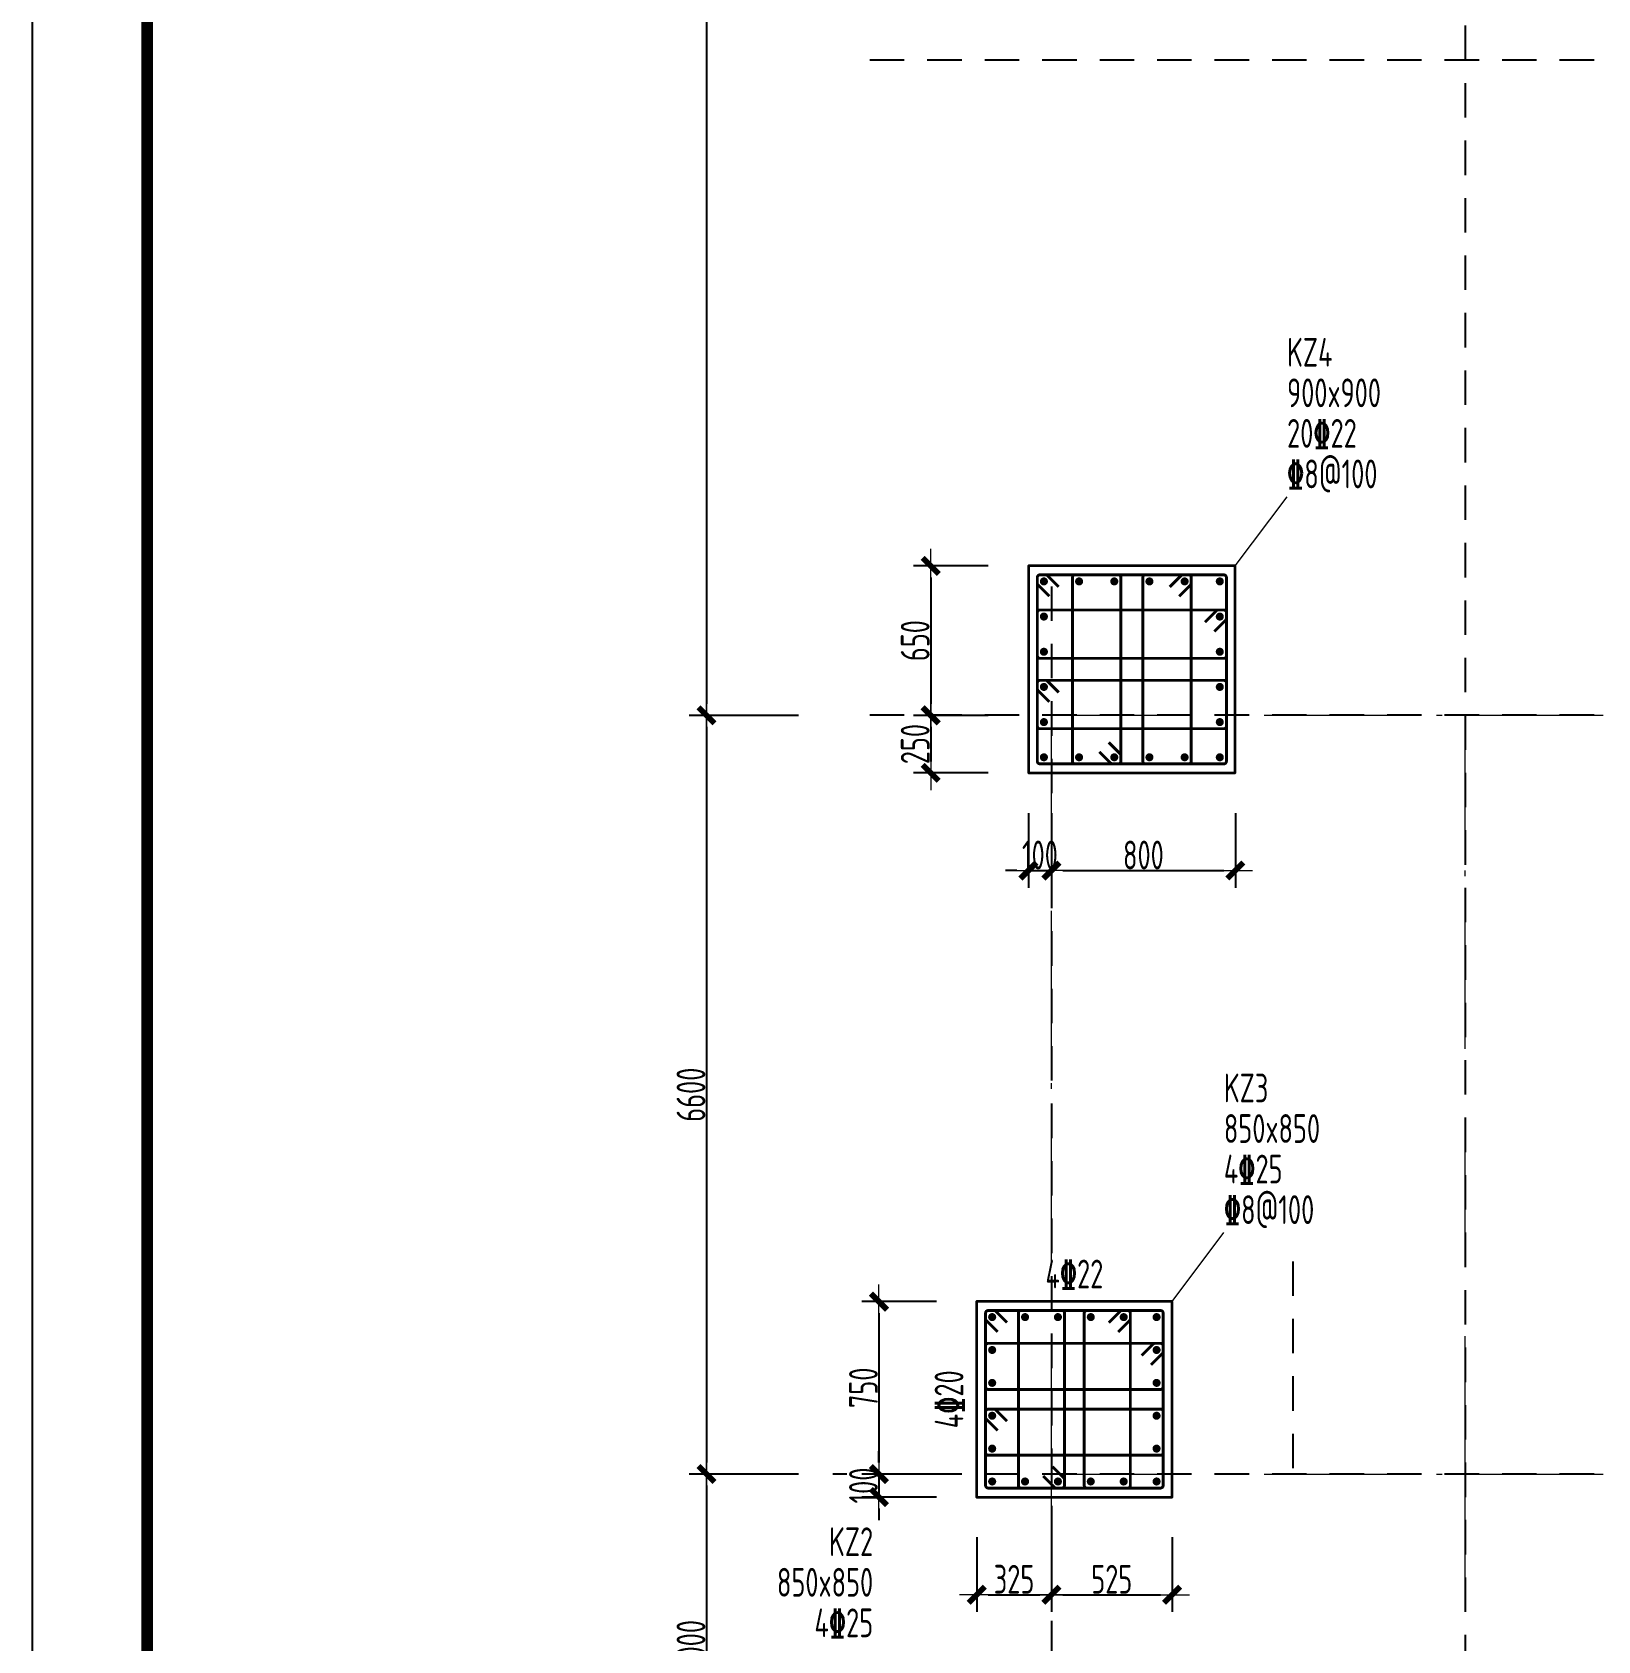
# Model space of a CAD drawing. Header units: millimetres. Extents: x 539196 to 807275, y 431843 to 1156631.
# Drawn here: x 603403 to 617021, y 712608 to 726602 of the extents above; entities that cross this region are included whole.
import ezdxf
from ezdxf.enums import TextEntityAlignment as Align

# ---------------------------------------------------------------- set-up
doc = ezdxf.new("R2010")
doc.units = ezdxf.units.MM
doc.header["$MEASUREMENT"] = 0
for name, pattern in [('DOTE', [2.42, 2, -0.2, 0.02, -0.2]), ('点划线', [1850, 1200, -300, 50, -300]), ('虚线', [500, 300, -200])]:
    doc.linetypes.add(name, pattern=pattern)
doc.layers.add('DOTE', color=1, linetype='DOTE')
doc.layers.add('PUB_TITLE', color=4, linetype='Continuous')
for name, color, linetype, lineweight in [('柱原位标注', 7, 'Continuous', 18), ('柱尺寸标注', 3, 'Continuous', 18), ('柱标注引线', 2, 'Continuous', 18), ('柱箍筋', 1, 'Continuous', 25), ('柱纵筋', 1, 'Continuous', 70), ('柱集中标注', 2, 'Continuous', 18), ('砼柱', 2, 'Continuous', 35), ('网格', 9, '点划线', 18), ('轴线标注', 3, 'Continuous', 18)]:
    doc.layers.add(name, color=color, linetype=linetype, lineweight=lineweight)
doc.styles.add('样式 1_yjk_yjk', font='yjkeng.shx', dxfattribs={"width": 0.7, "bigfont": 'yjkchn.shx'})
doc.dimstyles.new('盈建科结构_yjk_yjk', dxfattribs={"dimscale": 100, "dimtxt": 2.5, "dimasz": 1, "dimexe": 1.5, "dimexo": 0.625, "dimgap": 0.1, "dimtad": 1, "dimdec": 0, "dimrnd": 1, "dimzin": 0, "dimdsep": 46, "dimtxsty": '样式 1_yjk_yjk', "dimblk": '_yjkbk', "dimblk1": 'ARCHTICK', "dimblk2": 'ARCHTICK', "dimcen": 0.09, "dimadec": 0, "dimazin": 0, "dimtfac": 1, "dimtdec": 4, "dimtix": 1, "dimtmove": 2, "dimatfit": 3, "dimfxl": 0, "dimtolj": 1, "dimtzin": 0, "dimarcsym": 0})

# ---------------------------------------------------------------- blocks, each defined once
blk = doc.blocks.new('_yjkbk')
blk.add_line((-1, 0), (1.5, 0))
blk.add_lwpolyline([(-0.7, -0.7, 0.5, 0.5, 0), (0.7, 0.7, 0.5, 0.5, 0)], format="xyseb")
blk = doc.blocks.new('*D942')
at = {"layer": 'Defpoints', "color": 0}
for p in [(612068, 720159), (612268, 720159), (612268, 719309)]:
    blk.add_point(p, dxfattribs=at)
at = {"layer": '柱尺寸标注', "color": 0, "lineweight": -2}
for p, q in [((612068, 719809), (612068, 719159)), ((612268, 719809), (612268, 719159)), ((611968, 719309), (611868, 719309)), ((612068, 719309), (612268, 719309)), ((612368, 719309), (612468, 719309))]:
    blk.add_line(p, q, dxfattribs=at)
at = {"layer": '柱尺寸标注', "color": 0, "lineweight": -2, "xscale": 100, "yscale": 100, "zscale": 100}
blk.add_blockref('_yjkbk', (612068, 719309), dxfattribs=at)
at = {"layer": '柱尺寸标注', "color": 0, "lineweight": -2, "xscale": 100, "yscale": 100, "zscale": 100, "rotation": 180}
blk.add_blockref('_yjkbk', (612268, 719309), dxfattribs=at)
at = {"layer": '柱尺寸标注', "color": 0, "insert": (612168, 719444), "char_height": 250, "attachment_point": 5, "style": '样式 1_yjk_yjk'}
blk.add_mtext('\\A1;100', dxfattribs=at)
blk = doc.blocks.new('_ARCHTICK')
at = {"color": 0, "linetype": 'ByBlock', "const_width": 0.15}
blk.add_lwpolyline([(-0.5, -0.5), (0.5, 0.5)], dxfattribs=at)
blk = doc.blocks.new('*D943')
at = {"layer": 'Defpoints', "color": 0}
for p in [(612268, 720159), (613868, 720159), (613868, 719309)]:
    blk.add_point(p, dxfattribs=at)
at = {"layer": '柱尺寸标注', "color": 0, "lineweight": -2}
for p, q in [((612268, 719809), (612268, 719159)), ((613868, 719809), (613868, 719159)), ((612368, 719309), (613768, 719309))]:
    blk.add_line(p, q, dxfattribs=at)
at = {"layer": '柱尺寸标注', "color": 0, "lineweight": -2, "xscale": 100, "yscale": 100, "zscale": 100, "rotation": 180}
blk.add_blockref('_yjkbk', (612268, 719309), dxfattribs=at)
at = {"layer": '柱尺寸标注', "color": 0, "lineweight": -2, "xscale": 100, "yscale": 100, "zscale": 100}
blk.add_blockref('_yjkbk', (613868, 719309), dxfattribs=at)
at = {"layer": '柱尺寸标注', "color": 0, "insert": (613068, 719444), "char_height": 250, "attachment_point": 5, "style": '样式 1_yjk_yjk'}
blk.add_mtext('\\A1;800', dxfattribs=at)
blk = doc.blocks.new('*D944')
at = {"layer": 'Defpoints', "color": 0}
for p in [(612068, 721959), (611218, 720659), (612068, 720659)]:
    blk.add_point(p, dxfattribs=at)
at = {"layer": '柱尺寸标注', "color": 0, "lineweight": -2}
for p, q in [((611718, 721959), (611068, 721959)), ((611218, 721859), (611218, 720759)), ((611718, 720659), (611068, 720659))]:
    blk.add_line(p, q, dxfattribs=at)
at = {"layer": '柱尺寸标注', "color": 0, "lineweight": -2, "xscale": 100, "yscale": 100, "zscale": 100}
for p, rotation in [((611218, 721959), 90), ((611218, 720659), 270)]:
    blk.add_blockref('_yjkbk', p, dxfattribs=dict(at, rotation=rotation))
at = {"layer": '柱尺寸标注', "color": 0, "insert": (611083, 721309), "char_height": 250, "attachment_point": 5, "rotation": 90, "style": '样式 1_yjk_yjk'}
blk.add_mtext('\\A1;650', dxfattribs=at)
blk = doc.blocks.new('*D945')
at = {"layer": 'Defpoints', "color": 0}
for p in [(612068, 720659), (611218, 720159), (612068, 720159)]:
    blk.add_point(p, dxfattribs=at)
at = {"layer": '柱尺寸标注', "color": 0, "lineweight": -2}
for p, q in [((611718, 720659), (611068, 720659)), ((611218, 720559), (611218, 720259)), ((611718, 720159), (611068, 720159))]:
    blk.add_line(p, q, dxfattribs=at)
at = {"layer": '柱尺寸标注', "color": 0, "lineweight": -2, "xscale": 100, "yscale": 100, "zscale": 100}
for p, rotation in [((611218, 720659), 90), ((611218, 720159), 270)]:
    blk.add_blockref('_yjkbk', p, dxfattribs=dict(at, rotation=rotation))
at = {"layer": '柱尺寸标注', "color": 0, "insert": (611083, 720409), "char_height": 250, "attachment_point": 5, "rotation": 90, "style": '样式 1_yjk_yjk'}
blk.add_mtext('\\A1;250', dxfattribs=at)
blk = doc.blocks.new('*D946')
at = {"layer": 'Defpoints', "color": 0}
for p in [(611618, 713859), (612268, 713859), (612268, 713009)]:
    blk.add_point(p, dxfattribs=at)
at = {"layer": '柱尺寸标注', "color": 0, "lineweight": -2}
for p, q in [((611618, 713509), (611618, 712859)), ((612268, 713509), (612268, 712859)), ((611718, 713009), (612168, 713009))]:
    blk.add_line(p, q, dxfattribs=at)
at = {"layer": '柱尺寸标注', "color": 0, "lineweight": -2, "xscale": 100, "yscale": 100, "zscale": 100, "rotation": 180}
blk.add_blockref('_yjkbk', (611618, 713009), dxfattribs=at)
at = {"layer": '柱尺寸标注', "color": 0, "lineweight": -2, "xscale": 100, "yscale": 100, "zscale": 100}
blk.add_blockref('_yjkbk', (612268, 713009), dxfattribs=at)
at = {"layer": '柱尺寸标注', "color": 0, "insert": (611943, 713144), "char_height": 250, "attachment_point": 5, "style": '样式 1_yjk_yjk'}
blk.add_mtext('\\A1;325', dxfattribs=at)
blk = doc.blocks.new('*D947')
at = {"layer": 'Defpoints', "color": 0}
for p in [(612268, 713859), (613318, 713859), (613318, 713009)]:
    blk.add_point(p, dxfattribs=at)
at = {"layer": '柱尺寸标注', "color": 0, "lineweight": -2}
for p, q in [((612268, 713509), (612268, 712859)), ((613318, 713509), (613318, 712859)), ((612368, 713009), (613218, 713009))]:
    blk.add_line(p, q, dxfattribs=at)
at = {"layer": '柱尺寸标注', "color": 0, "lineweight": -2, "xscale": 100, "yscale": 100, "zscale": 100, "rotation": 180}
blk.add_blockref('_yjkbk', (612268, 713009), dxfattribs=at)
at = {"layer": '柱尺寸标注', "color": 0, "lineweight": -2, "xscale": 100, "yscale": 100, "zscale": 100}
blk.add_blockref('_yjkbk', (613318, 713009), dxfattribs=at)
at = {"layer": '柱尺寸标注', "color": 0, "insert": (612793, 713144), "char_height": 250, "attachment_point": 5, "style": '样式 1_yjk_yjk'}
blk.add_mtext('\\A1;525', dxfattribs=at)
blk = doc.blocks.new('*D948')
at = {"layer": 'Defpoints', "color": 0}
for p in [(611618, 715559), (610768, 714059), (611618, 714059)]:
    blk.add_point(p, dxfattribs=at)
at = {"layer": '柱尺寸标注', "color": 0, "lineweight": -2}
for p, q in [((611268, 715559), (610618, 715559)), ((610768, 715459), (610768, 714159)), ((611268, 714059), (610618, 714059))]:
    blk.add_line(p, q, dxfattribs=at)
at = {"layer": '柱尺寸标注', "color": 0, "lineweight": -2, "xscale": 100, "yscale": 100, "zscale": 100}
for p, rotation in [((610768, 715559), 90), ((610768, 714059), 270)]:
    blk.add_blockref('_yjkbk', p, dxfattribs=dict(at, rotation=rotation))
at = {"layer": '柱尺寸标注', "color": 0, "insert": (610633, 714809), "char_height": 250, "attachment_point": 5, "rotation": 90, "style": '样式 1_yjk_yjk'}
blk.add_mtext('\\A1;750', dxfattribs=at)
blk = doc.blocks.new('*D949')
at = {"layer": 'Defpoints', "color": 0}
for p in [(611618, 714059), (610768, 713859), (611618, 713859)]:
    blk.add_point(p, dxfattribs=at)
at = {"layer": '柱尺寸标注', "color": 0, "lineweight": -2}
for p, q in [((610768, 714159), (610768, 714259)), ((611268, 714059), (610618, 714059)), ((610768, 714059), (610768, 713859)), ((611268, 713859), (610618, 713859)), ((610768, 713759), (610768, 713659))]:
    blk.add_line(p, q, dxfattribs=at)
at = {"layer": '柱尺寸标注', "color": 0, "lineweight": -2, "xscale": 100, "yscale": 100, "zscale": 100}
for p, rotation in [((610768, 714059), 270), ((610768, 713859), 90)]:
    blk.add_blockref('_yjkbk', p, dxfattribs=dict(at, rotation=rotation))
at = {"layer": '柱尺寸标注', "color": 0, "insert": (610633, 713959), "char_height": 250, "attachment_point": 5, "rotation": 90, "style": '样式 1_yjk_yjk'}
blk.add_mtext('\\A1;100', dxfattribs=at)
blk = doc.blocks.new('*D1040')
at = {"layer": 'Defpoints', "color": 0}
for p in [(612268, 741659), (609268, 720659), (612268, 720659)]:
    blk.add_point(p, dxfattribs=at)
at = {"layer": '轴线标注', "color": 0, "lineweight": -2}
for p, q in [((610068, 741659), (609118, 741659)), ((609268, 741559), (609268, 720759)), ((610068, 720659), (609118, 720659))]:
    blk.add_line(p, q, dxfattribs=at)
at = {"layer": '轴线标注', "color": 0, "lineweight": -2, "xscale": 100, "yscale": 100, "zscale": 100}
for p, rotation in [((609268, 741659), 90), ((609268, 720659), 270)]:
    blk.add_blockref('_yjkbk', p, dxfattribs=dict(at, rotation=rotation))
at = {"layer": '轴线标注', "color": 0, "insert": (609133, 731159), "char_height": 250, "attachment_point": 5, "rotation": 90, "style": '样式 1_yjk_yjk'}
blk.add_mtext('\\A1;21000', dxfattribs=at)
blk = doc.blocks.new('*D1042')
at = {"layer": 'Defpoints', "color": 0}
for p in [(612268, 720659), (609268, 714059), (612268, 714059)]:
    blk.add_point(p, dxfattribs=at)
at = {"layer": '轴线标注', "color": 0, "lineweight": -2}
for p, q in [((610068, 720659), (609118, 720659)), ((609268, 720559), (609268, 714159)), ((610068, 714059), (609118, 714059))]:
    blk.add_line(p, q, dxfattribs=at)
at = {"layer": '轴线标注', "color": 0, "lineweight": -2, "xscale": 100, "yscale": 100, "zscale": 100}
for p, rotation in [((609268, 720659), 90), ((609268, 714059), 270)]:
    blk.add_blockref('_yjkbk', p, dxfattribs=dict(at, rotation=rotation))
at = {"layer": '轴线标注', "color": 0, "insert": (609133, 717359), "char_height": 250, "attachment_point": 5, "rotation": 90, "style": '样式 1_yjk_yjk'}
blk.add_mtext('\\A1;6600', dxfattribs=at)
blk = doc.blocks.new('*D1044')
at = {"layer": 'Defpoints', "color": 0}
for p in [(612268, 714059), (609268, 711059), (612268, 711059)]:
    blk.add_point(p, dxfattribs=at)
at = {"layer": '轴线标注', "color": 0, "lineweight": -2}
for p, q in [((610068, 714059), (609118, 714059)), ((609268, 713959), (609268, 711159)), ((610068, 711059), (609118, 711059))]:
    blk.add_line(p, q, dxfattribs=at)
at = {"layer": '轴线标注', "color": 0, "lineweight": -2, "xscale": 100, "yscale": 100, "zscale": 100}
for p, rotation in [((609268, 714059), 90), ((609268, 711059), 270)]:
    blk.add_blockref('_yjkbk', p, dxfattribs=dict(at, rotation=rotation))
at = {"layer": '轴线标注', "color": 0, "insert": (609133, 712559), "char_height": 250, "attachment_point": 5, "rotation": 90, "style": '样式 1_yjk_yjk'}
blk.add_mtext('\\A1;3000', dxfattribs=at)
blk = doc.blocks.new('jzzw')
at = {"layer": 'DOTE', "color": 1, "linetype": '虚线'}
for p, q in [((917386, 873149), (917386, 834829)), ((952506, 857849), (912186, 857849)), ((913786, 853271), (913786, 834829)), ((913786, 853271), (913786, 834829)), ((913786, 853271), (913786, 834829)), ((952506, 852149), (912186, 852149)), ((915886, 847399), (915886, 845549)), ((952506, 845549), (911886, 845549)), ((952506, 845549), (911886, 845549))]:
    blk.add_line(p, q, dxfattribs=at)

msp = doc.modelspace()

# ---------------------------------------------------------------- linework, layer by layer
at = {"layer": 'PUB_TITLE'}
msp.add_lwpolyline([(603402.6, 684143), (662802.6, 684143), (662802.6, 768243), (603402.6, 768243)], close=True, dxfattribs=at)
at = {"layer": 'PUB_TITLE', "const_width": 100}
msp.add_lwpolyline([(604402.6, 685143), (661802.6, 685143), (661802.6, 765743), (604402.6, 765743)], close=True, dxfattribs=at)
at = {"layer": '柱标注引线'}
for p, q in [((613867.6, 721959.2), (614317.6, 722559.2)), ((613317.6, 715559.2), (613767.6, 716159.2))]:
    msp.add_line(p, q, dxfattribs=at)
at = {"layer": '柱箍筋', "const_width": 25}
for points in [[(612331.6, 721776.5), (612233.4, 721874.8, 0.1989124), (612216.6, 721881.7), (612168.8, 721881.7, 0.4142136), (612145.1, 721858), (612145.1, 720260.5, 0.4142136), (612168.8, 720236.7), (613766.3, 720236.7, 0.4142136), (613790.1, 720260.5), (613790.1, 721858, 0.4142136), (613766.3, 721881.7), (612168.8, 721881.7, 0.4142136), (612145.1, 721858), (612145.1, 721810.2, 0.1989124), (612152, 721793.5), (612250.3, 721695.2)], [(612685.5, 720342), (612783.8, 720243.7, 0.1989124), (612800.6, 720236.7), (612848.3, 720236.7, 0.4142136), (612872.1, 720260.5), (612872.1, 721858, 0.4142136), (612848.3, 721881.7), (612474.8, 721881.7, 0.4142136), (612451.1, 721858), (612451.1, 720260.5, 0.4142136), (612474.8, 720236.7), (612848.3, 720236.7, 0.4142136), (612872.1, 720260.5), (612872.1, 720308.2, 0.1989124), (612865.1, 720325), (612766.9, 720423.3)], [(613297.5, 721776.5), (613395.8, 721874.8, -0.1989124), (613412.6, 721881.7), (613460.3, 721881.7, -0.4142136), (613484.1, 721858), (613484.1, 720260.5, -0.4142136), (613460.3, 720236.7), (613086.8, 720236.7, -0.4142136), (613063.1, 720260.5), (613063.1, 721858, -0.4142136), (613086.8, 721881.7), (613460.3, 721881.7, -0.4142136), (613484.1, 721858), (613484.1, 721810.2, -0.1989124), (613477.1, 721793.5), (613378.9, 721695.2)], [(613684.9, 721389.2), (613783.1, 721487.5, 0.1989124), (613790.1, 721504.2), (613790.1, 721552, 0.4142136), (613766.3, 721575.7), (612168.8, 721575.7, 0.4142136), (612145.1, 721552), (612145.1, 721178.5, 0.4142136), (612168.8, 721154.7), (613766.3, 721154.7, 0.4142136), (613790.1, 721178.5), (613790.1, 721552, 0.4142136), (613766.3, 721575.7), (613718.6, 721575.7, 0.1989124), (613701.8, 721568.8), (613603.5, 721470.5)], [(612250.3, 720777.2), (612152, 720875.5, -0.1989124), (612145.1, 720892.2), (612145.1, 720940, -0.4142136), (612168.8, 720963.7), (613766.3, 720963.7, -0.4142136), (613790.1, 720940), (613790.1, 720566.5, -0.4142136), (613766.3, 720542.7), (612168.8, 720542.7, -0.4142136), (612145.1, 720566.5), (612145.1, 720940, -0.4142136), (612168.8, 720963.7), (612216.6, 720963.7, -0.1989124), (612233.4, 720956.8), (612331.6, 720858.5)], [(611881.6, 715376.5), (611783.4, 715474.8, 0.1989124), (611766.6, 715481.7), (611718.8, 715481.7, 0.4142136), (611695.1, 715458), (611695.1, 713960.5, 0.4142136), (611718.8, 713936.7), (613216.3, 713936.7, 0.4142136), (613240.1, 713960.5), (613240.1, 715458, 0.4142136), (613216.3, 715481.7), (611718.8, 715481.7, 0.4142136), (611695.1, 715458), (611695.1, 715410.2, 0.1989124), (611702, 715393.5), (611800.3, 715295.2)], [(612195.5, 714042), (612293.8, 713943.7, 0.1989124), (612310.6, 713936.7), (612358.3, 713936.7, 0.4142136), (612382.1, 713960.5), (612382.1, 715458, 0.4142136), (612358.3, 715481.7), (612004.8, 715481.7, 0.4142136), (611981.1, 715458), (611981.1, 713960.5, 0.4142136), (612004.8, 713936.7), (612358.3, 713936.7, 0.4142136), (612382.1, 713960.5), (612382.1, 714008.2, 0.1989124), (612375.1, 714025), (612276.9, 714123.3)], [(612767.5, 715376.5), (612865.8, 715474.8, -0.1989124), (612882.6, 715481.7), (612930.3, 715481.7, -0.4142136), (612954.1, 715458), (612954.1, 713960.5, -0.4142136), (612930.3, 713936.7), (612576.8, 713936.7, -0.4142136), (612553.1, 713960.5), (612553.1, 715458, -0.4142136), (612576.8, 715481.7), (612930.3, 715481.7, -0.4142136), (612954.1, 715458), (612954.1, 715410.2, -0.1989124), (612947.1, 715393.5), (612848.9, 715295.2)], [(613134.9, 715009.2), (613233.1, 715107.5, 0.1989124), (613240.1, 715124.2), (613240.1, 715172, 0.4142136), (613216.3, 715195.7), (611718.8, 715195.7, 0.4142136), (611695.1, 715172), (611695.1, 714818.5, 0.4142136), (611718.8, 714794.7), (613216.3, 714794.7, 0.4142136), (613240.1, 714818.5), (613240.1, 715172, 0.4142136), (613216.3, 715195.7), (613168.6, 715195.7, 0.1989124), (613151.8, 715188.8), (613053.5, 715090.5)], [(611800.3, 714437.2), (611702, 714535.5, -0.1989124), (611695.1, 714552.2), (611695.1, 714600, -0.4142136), (611718.8, 714623.7), (613216.3, 714623.7, -0.4142136), (613240.1, 714600), (613240.1, 714246.5, -0.4142136), (613216.3, 714222.7), (611718.8, 714222.7, -0.4142136), (611695.1, 714246.5), (611695.1, 714600, -0.4142136), (611718.8, 714623.7), (611766.6, 714623.7, -0.1989124), (611783.4, 714616.8), (611881.6, 714518.5)]]:
    msp.add_lwpolyline(points, format="xyb", dxfattribs=at)
at = {"layer": '柱纵筋', "const_width": 35}
for points in [[(612220.1, 721824.2, 1), (612185.1, 721824.2, 1)], [(612526.1, 721824.2, 1), (612491.1, 721824.2, 1)], [(612832.1, 721824.2, 1), (612797.1, 721824.2, 1)], [(613138.1, 721824.2, 1), (613103.1, 721824.2, 1)], [(613444.1, 721824.2, 1), (613409.1, 721824.2, 1)], [(613750.1, 721824.2, 1), (613715.1, 721824.2, 1)], [(612220.1, 721518.2, 1), (612185.1, 721518.2, 1)], [(613750.1, 721518.2, 1), (613715.1, 721518.2, 1)], [(612220.1, 721212.2, 1), (612185.1, 721212.2, 1)], [(613750.1, 721212.2, 1), (613715.1, 721212.2, 1)], [(612220.1, 720906.2, 1), (612185.1, 720906.2, 1)], [(613750.1, 720906.2, 1), (613715.1, 720906.2, 1)], [(612220.1, 720600.2, 1), (612185.1, 720600.2, 1)], [(613750.1, 720600.2, 1), (613715.1, 720600.2, 1)], [(612220.1, 720294.2, 1), (612185.1, 720294.2, 1)], [(612526.1, 720294.2, 1), (612491.1, 720294.2, 1)], [(612832.1, 720294.2, 1), (612797.1, 720294.2, 1)], [(613138.1, 720294.2, 1), (613103.1, 720294.2, 1)], [(613444.1, 720294.2, 1), (613409.1, 720294.2, 1)], [(613750.1, 720294.2, 1), (613715.1, 720294.2, 1)], [(611770.1, 715424.2, 1), (611735.1, 715424.2, 1)], [(612056.1, 715424.2, 1), (612021.1, 715424.2, 1)], [(612342.1, 715424.2, 1), (612307.1, 715424.2, 1)], [(612628.1, 715424.2, 1), (612593.1, 715424.2, 1)], [(612914.1, 715424.2, 1), (612879.1, 715424.2, 1)], [(613200.1, 715424.2, 1), (613165.1, 715424.2, 1)], [(611770.1, 715138.2, 1), (611735.1, 715138.2, 1)], [(613200.1, 715138.2, 1), (613165.1, 715138.2, 1)], [(611770.1, 714852.2, 1), (611735.1, 714852.2, 1)], [(613200.1, 714852.2, 1), (613165.1, 714852.2, 1)], [(611770.1, 714566.2, 1), (611735.1, 714566.2, 1)], [(613200.1, 714566.2, 1), (613165.1, 714566.2, 1)], [(611770.1, 714280.2, 1), (611735.1, 714280.2, 1)], [(613200.1, 714280.2, 1), (613165.1, 714280.2, 1)], [(611770.1, 713994.2, 1), (611735.1, 713994.2, 1)], [(612056.1, 713994.2, 1), (612021.1, 713994.2, 1)], [(612342.1, 713994.2, 1), (612307.1, 713994.2, 1)], [(612628.1, 713994.2, 1), (612593.1, 713994.2, 1)], [(612914.1, 713994.2, 1), (612879.1, 713994.2, 1)], [(613200.1, 713994.2, 1), (613165.1, 713994.2, 1)]]:
    msp.add_lwpolyline(points, format="xyb", close=True, dxfattribs=at)
at = {"layer": '砼柱'}
for points in [[(613867.6, 721959.2), (612067.6, 721959.2), (612067.6, 720159.2), (613867.6, 720159.2)], [(613317.6, 715559.2), (611617.6, 715559.2), (611617.6, 713859.2), (613317.6, 713859.2)]]:
    msp.add_lwpolyline(points, close=True, dxfattribs=at)
at = {"layer": '网格'}
for p, q in [((612267.6, 714059.2), (612267.6, 720659.2)), ((612267.6, 720659.2), (615867.6, 720659.2)), ((615867.6, 714059.2), (615867.6, 720659.2)), ((615867.6, 720659.2), (619667.6, 720659.2)), ((612267.6, 711059.2), (612267.6, 714059.2)), ((612267.6, 714059.2), (615867.6, 714059.2)), ((615867.6, 711059.2), (615867.6, 714059.2)), ((615867.6, 714059.2), (619667.6, 714059.2))]:
    msp.add_line(p, q, dxfattribs=at)

# ---------------------------------------------------------------- block references
msp.add_blockref('jzzw', (-301518.2, -131489.7))

# ---------------------------------------------------------------- texts
at = {"layer": '柱原位标注', "linetype": 'Continuous', "style": '样式 1_yjk_yjk', "width": 0.7}
msp.add_text('4\x8422', height=250, dxfattribs=at).set_placement((612467.6, 715599.2), align=Align.BOTTOM_CENTER)
msp.add_text('4\x8420', height=250, rotation=90, dxfattribs=at).set_placement((611577.6, 714709.2), align=Align.BOTTOM_CENTER)
at = {"layer": '柱集中标注', "linetype": 'Continuous', "style": '样式 1_yjk_yjk', "width": 0.7}
for s, p in [('KZ4', (614317.6, 723617.5)), ('900x900', (614317.6, 723264.7)), ('20\x8422', (614317.6, 722912)), ('\x848@100', (614317.6, 722559.2)), ('KZ3', (613767.6, 717217.5)), ('850x850', (613767.6, 716864.7)), ('4\x8425', (613767.6, 716512)), ('\x848@100', (613767.6, 716159.2))]:
    msp.add_text(s, height=250, dxfattribs=at).set_placement(p, align=Align.BOTTOM_LEFT)
for s, p in [('KZ2', (610717.6, 713270.2)), ('850x850', (610717.6, 712917.5)), ('4\x8425', (610717.6, 712564.7))]:
    msp.add_text(s, height=250, dxfattribs=at).set_placement(p, align=Align.BOTTOM_RIGHT)

# ---------------------------------------------------------------- dimensions: what is measured, and where the dimension line sits
at = {"layer": '柱尺寸标注'}
for p1, p2, picture, middle in [((612067.6, 721959.2), (612067.6, 720659.2), '*D944', (611082.6, 721309.2)), ((612067.6, 720659.2), (612067.6, 720159.2), '*D945', (611082.6, 720409.2)), ((612067.6, 720159.2), (612267.6, 720159.2), '*D942', (612167.6, 719444.2)), ((612267.6, 720159.2), (613867.6, 720159.2), '*D943', (613067.6, 719444.2)), ((611617.6, 715559.2), (611617.6, 714059.2), '*D948', (610632.6, 714809.2)), ((611617.6, 714059.2), (611617.6, 713859.2), '*D949', (610632.6, 713959.2)), ((611617.6, 713859.2), (612267.6, 713859.2), '*D946', (611942.6, 713144.2)), ((612267.6, 713859.2), (613317.6, 713859.2), '*D947', (612792.6, 713144.2))]:
    dim = msp.add_aligned_dim(p1=p1, p2=p2, distance=-850, dimstyle='盈建科结构_yjk_yjk', override={"dimscale": 100, "dimtxt": 2.5, "dimasz": 1, "dimexe": 1.5, "dimexo": 3.5, "dimgap": 0.1, "dimtad": 1, "dimlfac": 0.5, "dimrnd": 5, "dimdle": 0, "dimfxlon": 0}, dxfattribs=at)
    dim.commit()
    dim.dimension.update_dxf_attribs({"geometry": picture, "text_midpoint": middle})
at = {"layer": '轴线标注'}
for p1, p2, picture, middle in [((612267.6, 741659.2), (612267.6, 720659.2), '*D1040', (609132.6, 731159.2)), ((612267.6, 720659.2), (612267.6, 714059.2), '*D1042', (609132.6, 717359.2)), ((612267.6, 714059.2), (612267.6, 711059.2), '*D1044', (609132.6, 712559.2))]:
    dim = msp.add_aligned_dim(p1=p1, p2=p2, distance=-3000, dimstyle='盈建科结构_yjk_yjk', override={"dimscale": 100, "dimtxt": 2.5, "dimasz": 1, "dimexe": 1.5, "dimexo": 22, "dimgap": 0.1, "dimtad": 1, "dimlfac": 1, "dimrnd": 5, "dimdle": 0, "dimfxlon": 0}, dxfattribs=at)
    dim.commit()
    dim.dimension.update_dxf_attribs({"geometry": picture, "text_midpoint": middle})

doc.saveas('drawing.dxf')
